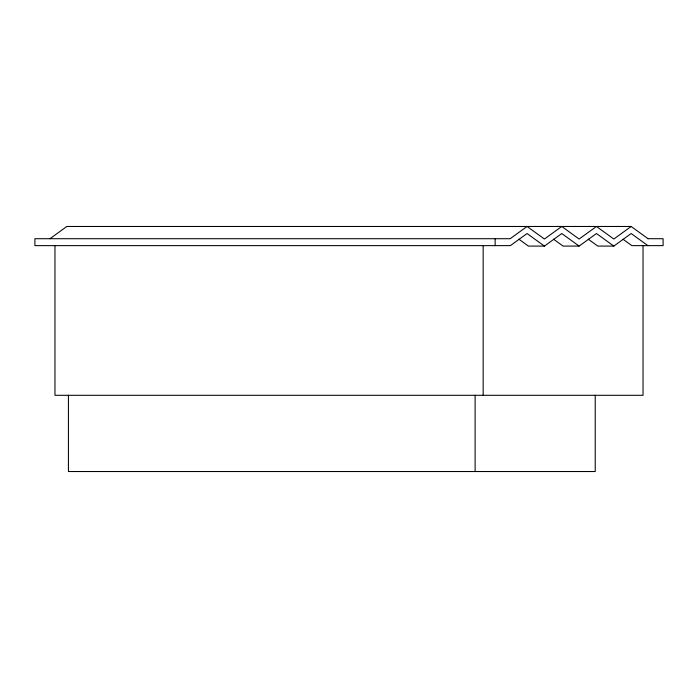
<?xml version="1.0" encoding="UTF-8"?>
<svg xmlns="http://www.w3.org/2000/svg" width="698" height="698" viewBox="0 0 698 698"><rect width="100%" height="100%" fill="white"/><g stroke="black" fill="none" stroke-linecap="round" stroke-linejoin="round"><path stroke-width="1.05" d="M49.942 238.707L66.842 226.475L631.158 226.475L648.058 238.707M518.858 239.178L528.403 246.089L544.431 246.089L561.777 233.533L579.122 246.089L596.467 233.533L613.812 246.089L631.158 233.533L647.875 245.626M631.158 226.475L613.812 239.03L596.467 226.475L579.122 239.03L561.777 226.475L544.431 239.03L527.086 226.475L510.186 238.707L34.9 238.707L34.9 245.626L510.378 245.626L527.086 233.533L544.431 246.089M647.901 238.707L663.1 238.707L663.1 245.626L631.838 245.626L623.044 239.266M579.122 246.089L563.094 246.089L553.549 239.178M613.812 246.089L597.785 246.089L588.248 239.178M643.033 245.626L643.033 395.304L54.968 395.304L54.968 245.626M595.228 395.304L595.228 471.525L68.43 471.525L68.43 395.304M495.144 238.707L495.144 245.626M483.156 245.626L483.156 395.304M475.111 395.304L475.111 471.525"/></g></svg>
